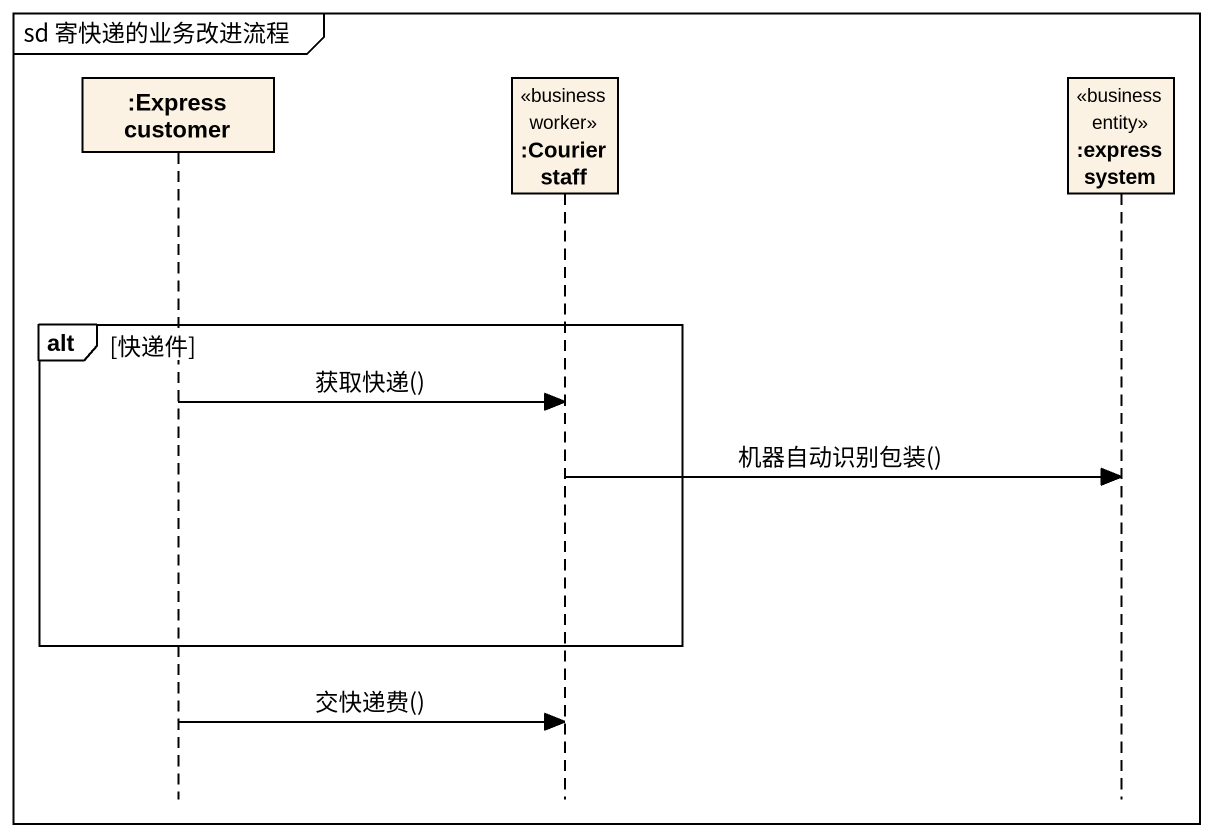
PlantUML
@startuml
mainframe sd 寄快递的业务改进流程
hide footbox
participant ":Express customer" as Express_customer
participant ":Courier staff" as Courier_staff <<business worker>>
participant ":express system" as express_system <<business entity>>

alt 快递件
  Express_customer -> Courier_staff : 获取快递()
  Courier_staff -> express_system : 机器自动识别包装()
end
Express_customer -> Courier_staff : 交快递费()
@enduml
